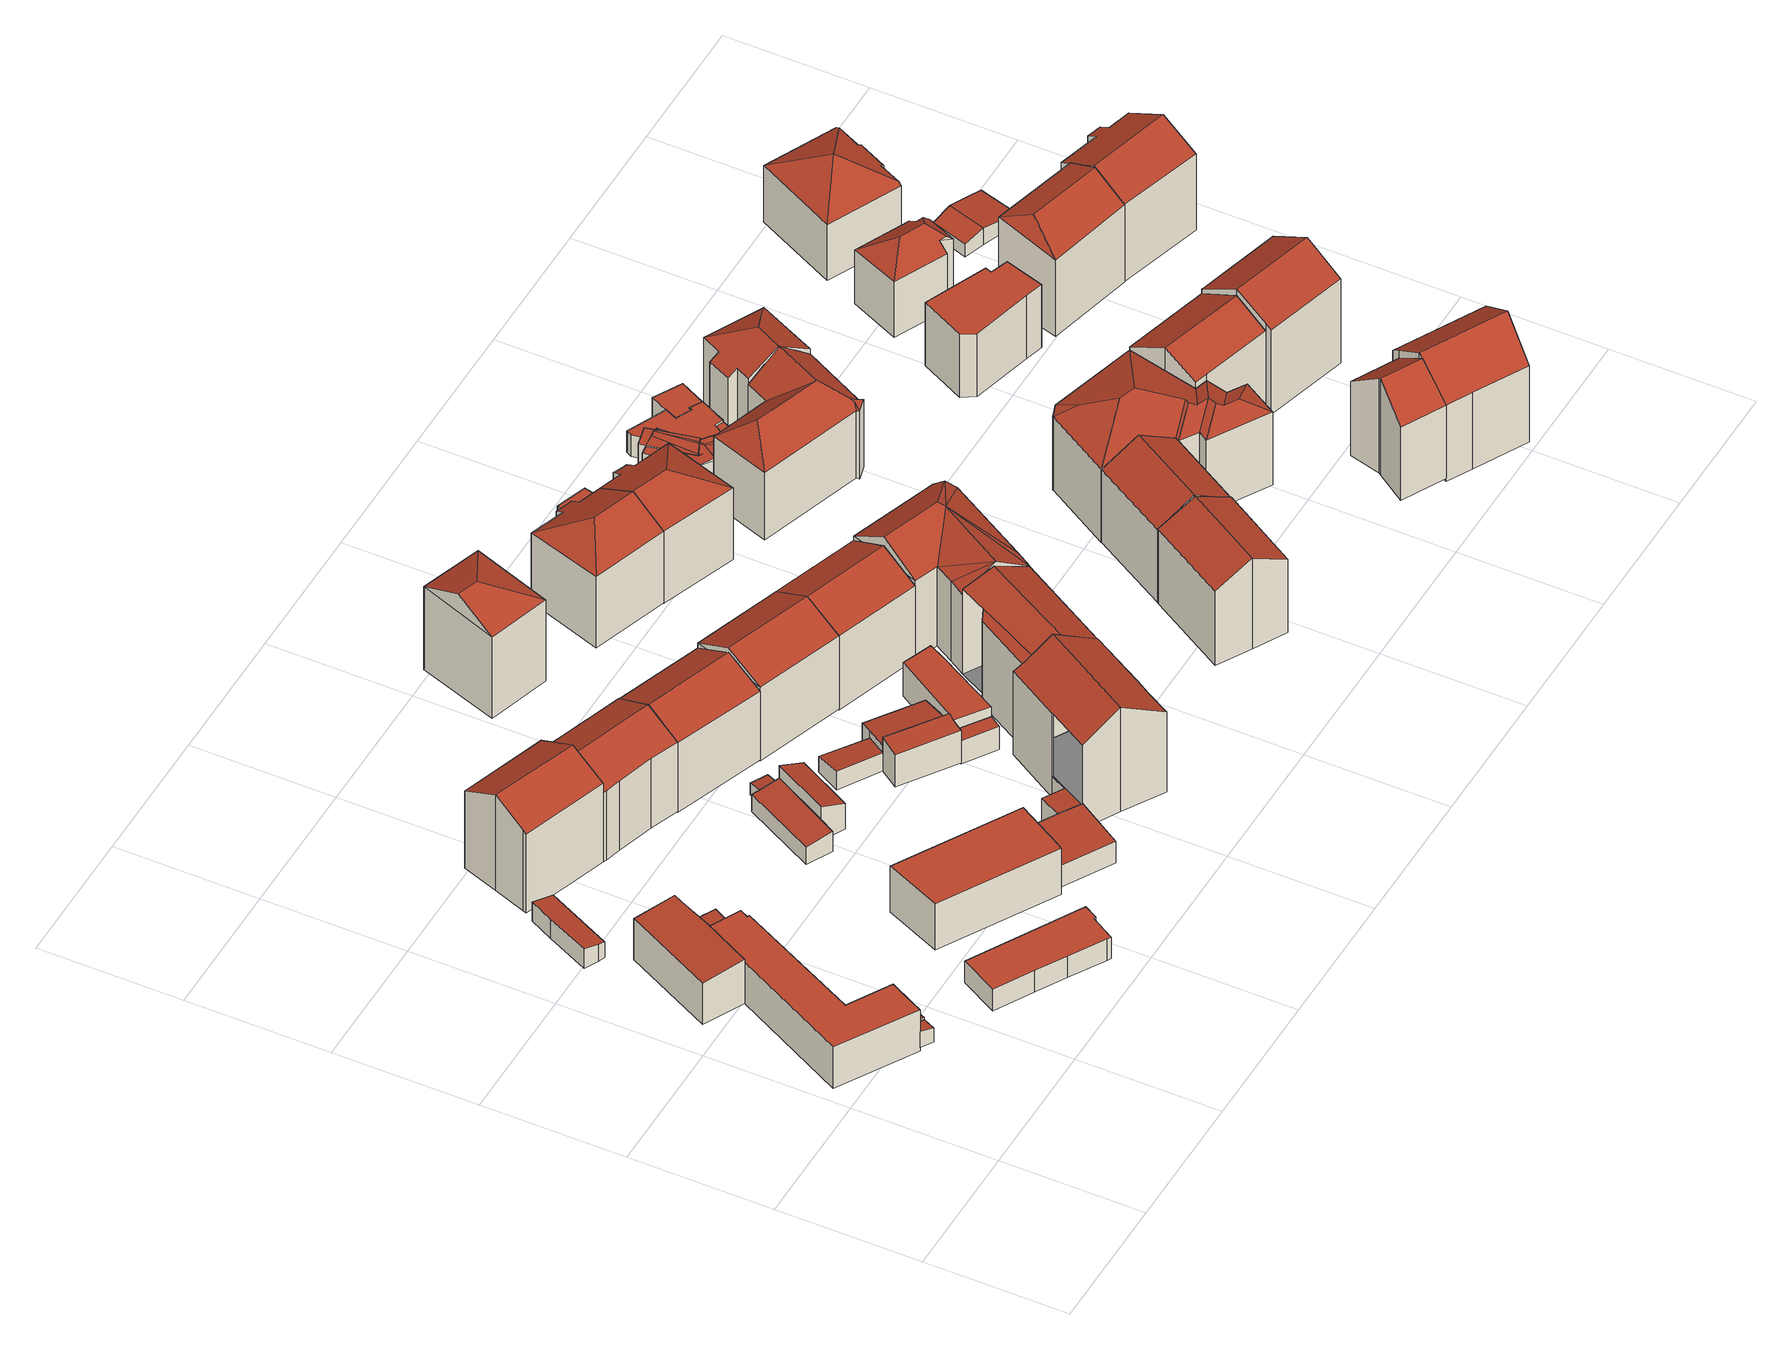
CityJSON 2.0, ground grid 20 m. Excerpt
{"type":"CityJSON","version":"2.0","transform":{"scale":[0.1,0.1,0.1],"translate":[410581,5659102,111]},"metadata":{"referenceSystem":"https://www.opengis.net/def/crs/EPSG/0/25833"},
"CityObjects":{
"building1":{"type":"Building","attributes":{"Dachtyp_tdc":"tdcPolyFlatRoof","Gemeindeschluessel":14612000,"Dachneigung":8.66,"QualitaetDacherkennung":46,"Geometrietyp2DReferenz":"3000","measuredHeight":2.55,"function":"31001_9998","roofType":"2100"},"geometry":[{"type":"Solid","lod":"2","boundaries":[[[[0,1,2,3]],[[1,4,5,2]],[[4,6,7,5]],[[6,0,3,7]],[[6,4,1,0]],[[3,2,5,7]]]],"semantics":{"surfaces":[{"type":"WallSurface"},{"type":"RoofSurface"},{"type":"GroundSurface"}],"values":[[0,0,0,0,1,2]]}}]},
"building2":{"type":"Building","attributes":{"Dachtyp_tdc":"tdcPolyFlatRoof","Gemeindeschluessel":14612000,"Dachneigung":0,"QualitaetDacherkennung":80,"Geometrietyp2DReferenz":"3000","measuredHeight":6.8,"function":"31001_9998","roofType":"1000"},"geometry":[{"type":"Solid","lod":"2","boundaries":[[[[8,9,10,11]],[[9,12,13,10]],[[12,14,15,13]],[[14,16,17,15]],[[16,18,19,17]],[[18,20,21,19]],[[20,22,23,21]],[[22,24,25,23]],[[24,26,27,25]],[[26,8,11,27]],[[26,24,22,20,18,16,14,12,9,8]],[[11,10,13,15,17,19,21,23,25,27]]]],"semantics":{"surfaces":[{"type":"WallSurface"},{"type":"RoofSurface"},{"type":"GroundSurface"}],"values":[[0,0,0,0,0,0,0,0,0,0,1,2]]}}]},
"building3":{"type":"Building","attributes":{"Dachtyp_tdc":"tdcPolyFlatRoof","Gemeindeschluessel":14612000,"Dachneigung":4.12,"QualitaetDacherkennung":42,"Geometrietyp2DReferenz":"3000","measuredHeight":2.92,"function":"31001_9998","roofType":"2100"},"geometry":[{"type":"Solid","lod":"2","boundaries":[[[[28,4,29,30]],[[4,31,32,29]],[[31,33,34,32]],[[33,35,36,34]],[[35,28,30,36]],[[35,33,31,4,28]],[[30,29,32,34,36]]]],"semantics":{"surfaces":[{"type":"WallSurface"},{"type":"RoofSurface"},{"type":"GroundSurface"}],"values":[[0,0,0,0,0,1,2]]}}]},
"building4":{"type":"Building","attributes":{"Dachtyp_tdc":"tdcPolyFlatRoof","Gemeindeschluessel":14612000,"Dachneigung":3.76,"QualitaetDacherkennung":61,"Geometrietyp2DReferenz":"3000","measuredHeight":7.28,"function":"31001_9998","roofType":"2100"},"geometry":[{"type":"Solid","lod":"2","boundaries":[[[[37,38,21,23]],[[38,39,40,21]],[[39,41,42,40]],[[41,43,44,42]],[[43,45,46,44]],[[45,37,23,46]],[[45,43,41,39,38,37]],[[23,21,40,42,44,46]]]],"semantics":{"surfaces":[{"type":"WallSurface"},{"type":"RoofSurface"},{"type":"GroundSurface"}],"values":[[0,0,0,0,0,0,1,2]]}}]},
"building5":{"type":"Building","attributes":{"Gemeindeschluessel":14612000,"Dachneigung":79.33,"Dachorientierung":0,"MittlereTraufHoehe":116.02,"QualitaetDacherkennung":100,"ObjektHoehe":3.18,"BodenHoehe":113.12,"Geometrietyp2DReferenz":"3000","AbsoluteHoehe":116.3,"Dachflaeche":33.42,"measuredHeight":3.18,"function":"31001_9998","roofType":"2100","storeysAboveGround":1},"geometry":[{"type":"MultiSurface","lod":"2","boundaries":[[[47,48,49,50]],[[48,51,52,49]],[[51,53,54,52]],[[53,55,56,54]],[[55,57,58,56]],[[57,47,50,58]],[[57,55,53,51,48,47]],[[50,49,52,54,56,58]]],"semantics":{"surfaces":[{"type":"WallSurface"},{"type":"RoofSurface"},{"type":"GroundSurface"}],"values":[0,0,0,0,0,0,1,2]}}]},
"building6":{"type":"Building","attributes":{"Dachtyp_tdc":"tdcPolyFlatRoof","Gemeindeschluessel":14612000,"Dachneigung":4.62,"QualitaetDacherkennung":70,"Geometrietyp2DReferenz":"3000","measuredHeight":3.54,"function":"31001_9998","roofType":"2100"},"geometry":[{"type":"Solid","lod":"2","boundaries":[[[[59,60,61,62]],[[60,63,64,61]],[[63,65,66,64]],[[65,59,62,66]],[[65,63,60,59]],[[62,61,64,66]]]],"semantics":{"surfaces":[{"type":"WallSurface"},{"type":"RoofSurface"},{"type":"GroundSurface"}],"values":[[0,0,0,0,1,2]]}}]},
"building7":{"type":"Building","attributes":{"Dachtyp_tdc":"tdcPolyFlatRoof","Gemeindeschluessel":14612000,"Dachneigung":0,"QualitaetDacherkennung":83,"Geometrietyp2DReferenz":"3000","measuredHeight":3.49,"function":"31001_9998","roofType":"1000"},"geometry":[{"type":"Solid","lod":"2","boundaries":[[[[67,68,69,70]],[[68,71,72,69]],[[71,73,74,72]],[[73,75,76,74]],[[75,77,78,76]],[[77,79,80,78]],[[79,81,82,80]],[[81,83,84,82]],[[83,85,86,84]],[[85,67,70,86]],[[85,83,81,79,77,75,73,71,68,67]],[[70,69,72,74,76,78,80,82,84,86]]]],"semantics":{"surfaces":[{"type":"WallSurface"},{"type":"RoofSurface"},{"type":"GroundSurface"}],"values":[[0,0,0,0,0,0,0,0,0,0,1,2]]}}]},
"building8":{"type":"Building","attributes":{"Dachtyp_tdc":"tdcGableRoof","Gemeindeschluessel":14612000,"Dachneigung":29.22,"QualitaetDacherkennung":64,"Geometrietyp2DReferenz":"3000","measuredHeight":15.85,"function":"31001_9998","roofType":"3100"},"geometry":[{"type":"Solid","lod":"2","boundaries":[[[[87,88,89,90]],[[88,91,92,89]],[[91,93,94,92]],[[93,95,96,94]],[[95,97,98,96]],[[97,99,100,98]],[[99,87,90,100]],[[95,93,91,88]],[[88,87,99,97,95]],[[90,89,92,94,96,98,100]]]],"semantics":{"surfaces":[{"type":"WallSurface"},{"type":"RoofSurface"},{"type":"GroundSurface"}],"values":[[0,0,0,0,0,0,0,1,1,2]]}}]},
"building9":{"type":"Building","attributes":{"Dachtyp_tdc":"tdcPolyFlatRoof","Gemeindeschluessel":14612000,"Dachneigung":0,"QualitaetDacherkennung":57,"Geometrietyp2DReferenz":"3000","measuredHeight":7.54,"function":"31001_9998","roofType":"1000"},"geometry":[{"type":"Solid","lod":"2","boundaries":[[[[101,102,103,104]],[[102,105,106,103]],[[105,107,108,106]],[[107,109,110,108]],[[109,101,104,110]],[[109,107,105,102,101]],[[104,103,106,108,110]]]],"semantics":{"surfaces":[{"type":"WallSurface"},{"type":"RoofSurface"},{"type":"GroundSurface"}],"values":[[0,0,0,0,0,1,2]]}}]},
"building10":{"type":"Building","attributes":{"Dachtyp_tdc":"tdcGableRoof","Gemeindeschluessel":14612000,"Dachneigung":27.02,"QualitaetDacherkennung":74,"Geometrietyp2DReferenz":"3000","measuredHeight":13.96,"function":"31001_9998","roofType":"3100"},"geometry":[{"type":"Solid","lod":"2","boundaries":[[[[111,112,113,114]],[[112,115,98,113]],[[115,116,117,98]],[[116,118,94,117]],[[118,119,120,94]],[[119,121,122,120]],[[121,123,124,122]],[[123,125,126,124]],[[125,127,128,126]],[[127,129,130,128]],[[129,111,114,130]],[[125,123,121,119,118,116]],[[116,115,112,111,129,127,125]],[[114,113,98,117,94,120,122,124,126,128,130]]]],"semantics":{"surfaces":[{"type":"WallSurface"},{"type":"RoofSurface"},{"type":"GroundSurface"}],"values":[[0,0,0,0,0,0,0,0,0,0,0,1,1,2]]}}]},
"building11":{"type":"Building","attributes":{"Dachtyp_tdc":"tdcPolyFlatRoof","Gemeindeschluessel":14612000,"Dachneigung":6.78,"QualitaetDacherkennung":72,"Geometrietyp2DReferenz":"3000","measuredHeight":3.32,"function":"31001_9998","roofType":"2100"},"geometry":[{"type":"Solid","lod":"2","boundaries":[[[[131,132,133,134]],[[132,135,136,133]],[[135,137,138,136]],[[137,139,140,138]],[[139,141,142,140]],[[141,131,134,142]],[[141,139,137,135,132,131]],[[134,133,136,138,140,142]]]],"semantics":{"surfaces":[{"type":"WallSurface"},{"type":"RoofSurface"},{"type":"GroundSurface"}],"values":[[0,0,0,0,0,0,1,2]]}}]},
"building12":{"type":"Building","attributes":{"Dachtyp_tdc":"tdcPolyFlatRoof","Gemeindeschluessel":14612000,"Dachneigung":3,"QualitaetDacherkennung":63,"Geometrietyp2DReferenz":"3000","measuredHeight":4.05,"function":"31001_9998","roofType":"2100"},"geometry":[{"type":"Solid","lod":"2","boundaries":[[[[143,144,106,108]],[[144,145,146,106]],[[145,147,148,146]],[[147,149,150,148]],[[149,143,108,150]],[[149,147,145,144,143]],[[108,106,146,148,150]]]],"semantics":{"surfaces":[{"type":"WallSurface"},{"type":"RoofSurface"},{"type":"GroundSurface"}],"values":[[0,0,0,0,0,1,2]]}}]},
"building13":{"type":"Building","attributes":{"Dachtyp_tdc":"tdcPolyFlatRoof","Gemeindeschluessel":14612000,"Dachneigung":20.62,"QualitaetDacherkennung":73,"Geometrietyp2DReferenz":"3000","measuredHeight":5.58,"function":"31001_9998","roofType":"2100"},"geometry":[{"type":"Solid","lod":"2","boundaries":[[[[151,152,153,154]],[[152,155,156,153]],[[155,157,158,156]],[[157,151,154,158]],[[157,155,152,151]],[[154,153,156,158]]]],"semantics":{"surfaces":[{"type":"WallSurface"},{"type":"RoofSurface"},{"type":"GroundSurface"}],"values":[[0,0,0,0,1,2]]}}]},
"building14":{"type":"Building","attributes":{"Dachtyp_tdc":"tdcPolyFlatRoof","Gemeindeschluessel":14612000,"Dachneigung":9.78,"QualitaetDacherkennung":52,"Geometrietyp2DReferenz":"3000","measuredHeight":2.32,"function":"31001_9998","roofType":"2100"},"geometry":[{"type":"Solid","lod":"2","boundaries":[[[[159,160,161,136]],[[160,162,163,161]],[[162,164,138,163]],[[164,159,136,138]],[[164,162,160,159]],[[136,161,163,138]]]],"semantics":{"surfaces":[{"type":"WallSurface"},{"type":"RoofSurface"},{"type":"GroundSurface"}],"values":[[0,0,0,0,1,2]]}}]},
"building15":{"type":"Building","attributes":{"Dachtyp_tdc":"tdcGableRoof","Gemeindeschluessel":14612000,"Dachneigung":27.41,"QualitaetDacherkennung":73,"Geometrietyp2DReferenz":"3000","measuredHeight":14.17,"function":"31001_9998","roofType":"3100"},"geometry":[{"type":"Solid","lod":"2","boundaries":[[[[165,166,167,168]],[[166,169,170,167]],[[169,171,172,170]],[[171,165,168,172]],[[169,166,173]],[[165,171,174]],[[166,165,174,173]],[[171,169,173,174]],[[168,167,170,172]]]],"semantics":{"surfaces":[{"type":"WallSurface"},{"type":"RoofSurface"},{"type":"GroundSurface"}],"values":[[0,0,0,0,0,0,1,1,2]]}}]},
"building16":{"type":"Building","attributes":{"Dachtyp_tdc":"tdcPolyFlatRoof","Gemeindeschluessel":14612000,"Dachneigung":6.56,"QualitaetDacherkennung":66,"Geometrietyp2DReferenz":"3000","measuredHeight":3.09,"function":"31001_9998","roofType":"2100"},"geometry":[{"type":"Solid","lod":"2","boundaries":[[[[175,176,177,178]],[[176,179,180,177]],[[179,181,182,180]],[[181,175,178,182]],[[181,179,176,175]],[[178,177,180,182]]]],"semantics":{"surfaces":[{"type":"WallSurface"},{"type":"RoofSurface"},{"type":"GroundSurface"}],"values":[[0,0,0,0,1,2]]}}]},
"building17":{"type":"Building","attributes":{"Dachtyp_tdc":"tdcPolyFlatRoof","Gemeindeschluessel":14612000,"Dachneigung":5.23,"QualitaetDacherkennung":64,"Geometrietyp2DReferenz":"3000","measuredHeight":5.58,"function":"31001_9998","roofType":"2100"},"geometry":[{"type":"Solid","lod":"2","boundaries":[[[[183,184,185,186]],[[184,187,177,185]],[[187,188,189,177]],[[188,190,191,189]],[[190,183,186,191]],[[190,188,187,184,183]],[[186,185,177,189,191]]]],"semantics":{"surfaces":[{"type":"WallSurface"},{"type":"RoofSurface"},{"type":"GroundSurface"}],"values":[[0,0,0,0,0,1,2]]}}]},
"building18":{"type":"Building","attributes":{"Gemeindeschluessel":14612000,"Geometrietyp2DReferenz":"3000","function":"31001_9998","roofType":"9999"},"children":["building18-1","building18-2"]},
"building18-1":{"type":"BuildingPart","attributes":{"Dachtyp_tdc":"tdcPolyFlatRoof","Dachneigung":4.33,"QualitaetDacherkennung":45,"Geometrietyp2DReferenz":"3000","measuredHeight":3.86,"roofType":"2100"},"parents":["building18"],"geometry":[{"type":"MultiSurface","lod":"2","boundaries":[[[192,193,194,195]],[[193,196,197,194]],[[196,198,199,197]],[[198,200,201,199]],[[200,202,203,201]],[[202,200,198,196,193,192]],[[195,194,197,199,201,203]]],"semantics":{"surfaces":[{"type":"WallSurface"},{"type":"RoofSurface"},{"type":"GroundSurface"}],"values":[0,0,0,0,0,1,2]}}]},
"building18-2":{"type":"BuildingPart","attributes":{"Dachtyp_tdc":"tdcGableRoof","Dachneigung":32.05,"QualitaetDacherkennung":76,"Geometrietyp2DReferenz":"3000","measuredHeight":17.24,"roofType":"3100"},"parents":["building18"],"geometry":[{"type":"MultiSurface","lod":"2","boundaries":[[[204,205,206,207]],[[205,208,209,206]],[[208,210,192,195,209]],[[211,212,201,203,202]],[[212,213,214,201]],[[213,215,216,214]],[[215,217,218,216]],[[217,219,220,218]],[[219,221,222,220]],[[221,204,207,222]],[[217,215,213,212,211,210,208]],[[208,205,204,221,219,217]],[[207,206,209,195,203,201,214,216,218,220,222]]],"semantics":{"surfaces":[{"type":"WallSurface"},{"type":"RoofSurface"},{"type":"GroundSurface"}],"values":[0,0,0,0,0,0,0,0,0,0,1,1,2]}}]},
"building19":{"type":"Building","attributes":{"Dachtyp_tdc":"tdcPolyFlatRoof","Gemeindeschluessel":14612000,"Dachneigung":9.02,"QualitaetDacherkennung":72,"Geometrietyp2DReferenz":"3000","measuredHeight":4.14,"function":"31001_9998","roofType":"2100"},"geometry":[{"type":"Solid","lod":"2","boundaries":[[[[223,224,225,226]],[[224,227,228,225]],[[227,229,230,228]],[[229,231,232,230]],[[231,223,226,232]],[[231,229,227,224,223]],[[226,225,228,230,232]]]],"semantics":{"surfaces":[{"type":"WallSurface"},{"type":"RoofSurface"},{"type":"GroundSurface"}],"values":[[0,0,0,0,0,1,2]]}}]},
"building20":{"type":"Building","attributes":{"Dachtyp_tdc":"tdcPolyFlatRoof","Gemeindeschluessel":14612000,"Dachneigung":3.24,"QualitaetDacherkennung":44,"Geometrietyp2DReferenz":"3000","measuredHeight":3.91,"function":"31001_9998","roofType":"2100"},"geometry":[{"type":"Solid","lod":"2","boundaries":[[[[233,234,235,236]],[[234,237,238,235]],[[237,239,240,238]],[[239,233,236,240]],[[239,237,234,233]],[[236,235,238,240]]]],"semantics":{"surfaces":[{"type":"WallSurface"},{"type":"RoofSurface"},{"type":"GroundSurface"}],"values":[[0,0,0,0,1,2]]}}]},
"building21":{"type":"Building","attributes":{"Dachtyp_tdc":"tdcHipAndGableRoof","Gemeindeschluessel":14612000,"Dachneigung":29.13,"QualitaetDacherkennung":50,"Geometrietyp2DReferenz":"3000","measuredHeight":16.64,"function":"31001_9998","roofType":"5000"},"geometry":[{"type":"Solid","lod":"2","boundaries":[[[[241,242,243,244]],[[242,245,246,243]],[[245,247,248,246]],[[247,241,244,248]],[[245,242,249]],[[241,247,250]],[[242,241,250,249]],[[247,245,249,250]],[[244,243,246,248]]]],"semantics":{"surfaces":[{"type":"WallSurface"},{"type":"RoofSurface"},{"type":"GroundSurface"}],"values":[[0,0,0,0,1,0,1,1,2]]}}]},
"building22":{"type":"Building","attributes":{"Dachtyp_tdc":"tdcGableRoof","Gemeindeschluessel":14612000,"Dachneigung":27.21,"QualitaetDacherkennung":72,"Geometrietyp2DReferenz":"3000","measuredHeight":14.96,"function":"31001_9998","roofType":"3100"},"geometry":[{"type":"Solid","lod":"2","boundaries":[[[[251,252,253,254]],[[252,255,256,253]],[[255,257,258,256]],[[252,251,259]],[[257,255,260]],[[251,257,260,259]],[[255,252,259,260]],[[258,254,253,256]],[[257,251,254,258]]]],"semantics":{"surfaces":[{"type":"WallSurface"},{"type":"RoofSurface"},{"type":"GroundSurface"}],"values":[[0,0,0,0,0,1,1,2,0]]}}]},
"building23":{"type":"Building","attributes":{"Dachtyp_tdc":"tdcPolyFlatRoof","Gemeindeschluessel":14612000,"Dachneigung":0,"QualitaetDacherkennung":78,"Geometrietyp2DReferenz":"3000","measuredHeight":5.53,"function":"31001_9998","roofType":"1000"},"geometry":[{"type":"Solid","lod":"2","boundaries":[[[[261,262,240,236]],[[262,263,264,240]],[[263,265,266,264]],[[265,267,268,266]],[[267,269,270,268]],[[269,261,236,270]],[[269,267,265,263,262,261]],[[236,240,264,266,268,270]]]],"semantics":{"surfaces":[{"type":"WallSurface"},{"type":"RoofSurface"},{"type":"GroundSurface"}],"values":[[0,0,0,0,0,0,1,2]]}}]},
"building24":{"type":"Building","attributes":{"Gemeindeschluessel":14612000,"Geometrietyp2DReferenz":"3000","function":"31001_9998","roofType":"9999"},"children":["building24-1","building24-2"]},
"building24-1":{"type":"BuildingPart","attributes":{"Dachtyp_tdc":"tdcPolyFlatRoof","Dachneigung":21.19,"QualitaetDacherkennung":50,"Geometrietyp2DReferenz":"3000","measuredHeight":14.26,"roofType":"2100"},"parents":["building24"],"geometry":[{"type":"MultiSurface","lod":"2","boundaries":[[[271,272,273,274]],[[275,276,277,278,279]],[[276,271,274,277]],[[276,275,280,272,271]],[[274,273,278,277]]],"semantics":{"surfaces":[{"type":"WallSurface"},{"type":"RoofSurface"},{"type":"GroundSurface"}],"values":[0,0,0,1,2]}}]},
"building24-2":{"type":"BuildingPart","attributes":{"Dachtyp_tdc":"tdcGableRoof","Dachneigung":28.22,"QualitaetDacherkennung":71,"Geometrietyp2DReferenz":"3000","measuredHeight":15.71,"roofType":"3100"},"parents":["building24"],"geometry":[{"type":"MultiSurface","lod":"2","boundaries":[[[281,282,283,284]],[[282,279,278,283]],[[285,281,284,286]],[[279,282,287]],[[281,285,288]],[[282,281,288,287]],[[285,280,279,287,288]],[[284,283,278,273,286]]],"semantics":{"surfaces":[{"type":"WallSurface"},{"type":"RoofSurface"},{"type":"GroundSurface"}],"values":[0,0,0,0,0,1,1,2]}}]},
"building25":{"type":"Building","attributes":{"Dachtyp_tdc":"tdcFreeFormRoof","Gemeindeschluessel":14612000,"Dachneigung":11.11,"QualitaetDacherkennung":30,"Geometrietyp2DReferenz":"3000","measuredHeight":3.26,"function":"31001_9998","roofType":"5000"},"geometry":[{"type":"Solid","lod":"2","boundaries":[[[[289,290,291,292]],[[290,293,294,291]],[[293,295,296,294]],[[295,297,298,296]],[[297,289,292,298]],[[289,299,300,290]],[[299,297,295,293,300]],[[293,290,300]],[[289,297,299]],[[292,291,294,296,298]]]],"semantics":{"surfaces":[{"type":"WallSurface"},{"type":"RoofSurface"},{"type":"GroundSurface"}],"values":[[0,0,0,0,0,1,1,0,0,2]]}}]},
"building26":{"type":"Building","attributes":{"Dachtyp_tdc":"tdcGableRoof","Gemeindeschluessel":14612000,"Dachneigung":27.2,"QualitaetDacherkennung":71,"Geometrietyp2DReferenz":"3000","measuredHeight":15.05,"function":"31001_9998","roofType":"3100"},"geometry":[{"type":"Solid","lod":"2","boundaries":[[[[301,257,302,303]],[[257,255,304,302]],[[301,305,306]],[[255,257,260]],[[305,255,260,306]],[[257,301,306,260]],[[304,307,303,302]],[[255,305,307,304]],[[305,301,303,307]]]],"semantics":{"surfaces":[{"type":"WallSurface"},{"type":"RoofSurface"},{"type":"GroundSurface"}],"values":[[0,0,0,0,1,1,2,0,0]]}}]},
"building27":{"type":"Building","attributes":{"Dachtyp_tdc":"tdcHipAndGableRoof","Gemeindeschluessel":14612000,"Dachneigung":30.04,"QualitaetDacherkennung":65,"Geometrietyp2DReferenz":"3000","measuredHeight":14.81,"function":"31001_9998","roofType":"5000"},"geometry":[{"type":"Solid","lod":"2","boundaries":[[[[308,309,310,311]],[[309,312,313,310]],[[312,314,315,313]],[[314,316,317,315]],[[316,318,319,317]],[[318,320,321,319]],[[320,322,323,321]],[[322,324,325,323]],[[324,308,311,325]],[[320,318,326]],[[318,316,314,326]],[[314,312,309,308,324,322,320,326]],[[311,310,313,315,317,319,321,323,325]]]],"semantics":{"surfaces":[{"type":"WallSurface"},{"type":"RoofSurface"},{"type":"GroundSurface"}],"values":[[0,0,0,0,0,0,0,0,0,1,1,1,2]]}}]},
"building28":{"type":"Building","attributes":{"Dachtyp_tdc":"tdcFreeFormRoof","Gemeindeschluessel":14612000,"Dachneigung":33.62,"QualitaetDacherkennung":27,"Geometrietyp2DReferenz":"3000","measuredHeight":16.71,"function":"31001_9998","roofType":"5000"},"geometry":[{"type":"Solid","lod":"2","boundaries":[[[[327,328,329,286]],[[328,330,331,329]],[[330,332,333,331]],[[332,334,335,333]],[[334,336,337,335]],[[336,338,339,337]],[[338,340,341,339]],[[340,342,284,341]],[[342,327,286,284]],[[343,344,345]],[[345,338,343]],[[345,340,338]],[[345,342,340]],[[342,345,346]],[[343,338,336]],[[347,344,343,336,334]],[[347,334,332]],[[345,344,347,332,330]],[[330,346,345]],[[328,346,330]],[[346,328,327]],[[346,327,342]],[[286,329,331,333,335,337,339,341,284]]]],"semantics":{"surfaces":[{"type":"WallSurface"},{"type":"RoofSurface"},{"type":"GroundSurface"}],"values":[[0,0,0,0,0,0,0,0,0,1,1,1,1,1,0,1,0,1,1,1,1,0,2]]}}]},
"building29":{"type":"Building","attributes":{"Dachtyp_tdc":"tdcHipAndGableRoof","Gemeindeschluessel":14612000,"Dachneigung":30.06,"QualitaetDacherkennung":69,"Geometrietyp2DReferenz":"3000","measuredHeight":14.88,"function":"31001_9998","roofType":"5000"},"geometry":[{"type":"Solid","lod":"2","boundaries":[[[[348,349,350,351,352,353,354,355,356,357]],[[312,358,349,348]],[[358,359,350,349]],[[359,360,351,350]],[[360,361,352,351]],[[361,362,353,352]],[[362,363,354,353]],[[363,364,355,354]],[[364,316,356,355]],[[316,365,357,356]],[[365,312,348,357]],[[364,363,366]],[[363,362,361,360,359,358,312,365,366]],[[365,316,364,366]]]],"semantics":{"surfaces":[{"type":"GroundSurface"},{"type":"WallSurface"},{"type":"RoofSurface"}],"values":[[0,1,1,1,1,1,1,1,1,1,1,2,2,2]]}}]},
"building30":{"type":"Building","attributes":{"Dachtyp_tdc":"tdcGableRoof","Gemeindeschluessel":14612000,"Dachneigung":26.51,"QualitaetDacherkennung":74,"Geometrietyp2DReferenz":"3000","measuredHeight":14.87,"function":"31001_9998","roofType":"3100"},"geometry":[{"type":"Solid","lod":"2","boundaries":[[[[367,368,369,370]],[[368,371,372,369]],[[371,373,374,372]],[[373,375,376,374]],[[375,377,378,376]],[[377,379,380,378]],[[379,367,370,380]],[[375,373,371,368,367]],[[367,379,377,375]],[[370,369,372,374,376,378,380]]]],"semantics":{"surfaces":[{"type":"WallSurface"},{"type":"RoofSurface"},{"type":"GroundSurface"}],"values":[[0,0,0,0,0,0,0,1,1,2]]}}]},
"building31":{"type":"Building","attributes":{"Gemeindeschluessel":14612000,"Dachneigung":90,"Dachorientierung":0,"MittlereTraufHoehe":115.73,"QualitaetDacherkennung":87,"ObjektHoehe":3.55,"BodenHoehe":112.18,"Geometrietyp2DReferenz":"3000","AbsoluteHoehe":115.73,"Dachflaeche":33.97,"measuredHeight":3.55,"function":"31001_9998","roofType":"1000","storeysAboveGround":1},"geometry":[{"type":"MultiSurface","lod":"2","boundaries":[[[381,382,383,384]],[[382,385,351,383]],[[385,386,350,351]],[[386,387,349,350]],[[387,388,348,349]],[[388,381,384,348]],[[388,387,386,385,382,381]],[[384,383,351,350,349,348]]],"semantics":{"surfaces":[{"type":"WallSurface"},{"type":"RoofSurface"},{"type":"GroundSurface"}],"values":[0,0,0,0,0,0,1,2]}}]},
"building32":{"type":"Building","attributes":{"Dachtyp_tdc":"tdcGableRoof","Gemeindeschluessel":14612000,"Dachneigung":30.69,"QualitaetDacherkennung":75,"Geometrietyp2DReferenz":"3000","measuredHeight":15.08,"function":"31001_9998","roofType":"3100"},"geometry":[{"type":"Solid","lod":"2","boundaries":[[[[389,390,391,378]],[[390,392,374,391]],[[392,393,394,374]],[[393,395,396,394]],[[395,397,398,396]],[[397,399,400,398]],[[399,389,378,400]],[[395,393,392,390]],[[390,389,399,397,395]],[[378,391,374,394,396,398,400]]]],"semantics":{"surfaces":[{"type":"WallSurface"},{"type":"RoofSurface"},{"type":"GroundSurface"}],"values":[[0,0,0,0,0,0,0,1,1,2]]}}]},
"building33":{"type":"Building","attributes":{"Dachtyp_tdc":"tdcFreeFormRoof","Gemeindeschluessel":14612000,"Dachneigung":11.22,"QualitaetDacherkennung":67,"Geometrietyp2DReferenz":"3000","measuredHeight":5.28,"function":"31001_9998","roofType":"5000"},"geometry":[{"type":"Solid","lod":"2","boundaries":[[[[401,402,403,404]],[[402,405,406,403]],[[405,407,408,406]],[[407,409,410,408]],[[409,411,412,410]],[[411,401,404,412]],[[402,413,414,415]],[[414,413,401,411,409,416]],[[415,414,416,407,405]],[[409,407,416]],[[405,402,415]],[[402,401,413]],[[404,403,406,408,410,412]]]],"semantics":{"surfaces":[{"type":"WallSurface"},{"type":"RoofSurface"},{"type":"GroundSurface"}],"values":[[0,0,0,0,0,0,1,1,1,0,0,0,2]]}}]},
"building34":{"type":"Building","attributes":{"Gemeindeschluessel":14612000,"Dachneigung":83.27,"Dachorientierung":0,"MittlereTraufHoehe":117.06,"QualitaetDacherkennung":84,"ObjektHoehe":5.28,"BodenHoehe":111.94,"Geometrietyp2DReferenz":"3000","AbsoluteHoehe":117.22,"Dachflaeche":19.82,"measuredHeight":5.28,"function":"31001_9998","roofType":"2100","storeysAboveGround":2},"children":["building34-1"],"geometry":[{"type":"MultiSurface","lod":"2","boundaries":[[[417,418,419,420]],[[418,421,422,423,419]],[[424,417,420,425]],[[424,421,418,417]],[[420,419,423,425]],[[424,422,421]],[[424,425,423,422]]],"semantics":{"surfaces":[{"type":"WallSurface"},{"type":"RoofSurface"},{"type":"GroundSurface"},{"type":"ClosureSurface","isClosure":"1","QuelleClosure":"LoD2WallSurface"}],"values":[0,0,0,1,2,0,3]}}]},
"building34-1":{"type":"BuildingPart","attributes":{"Dachneigung":90,"Dachorientierung":0,"MittlereTraufHoehe":116.9,"QualitaetDacherkennung":86,"BodenHoehe":111.94,"ObjektTeilHoehe":4.96,"Geometrietyp2DReferenz":"3000","AbsoluteHoehe":116.9,"Dachflaeche":10.11,"measuredHeight":4.96,"roofType":"1000","storeysAboveGround":2},"parents":["building34"],"geometry":[{"type":"MultiSurface","lod":"2","boundaries":[[[422,426,427,423]],[[426,428,429,427]],[[428,424,425,429]],[[428,426,422,424]],[[425,423,427,429]],[[423,425,424,422]]],"semantics":{"surfaces":[{"type":"WallSurface"},{"type":"RoofSurface"},{"type":"GroundSurface"},{"type":"ClosureSurface","isClosure":"1","QuelleClosure":"LoD2WallSurface"}],"values":[0,0,0,1,2,3]}}]},
"building35":{"type":"Building","attributes":{"Dachtyp_tdc":"tdcFreeFormRoof","Gemeindeschluessel":14612000,"Dachneigung":39.54,"QualitaetDacherkennung":23,"Geometrietyp2DReferenz":"3000","measuredHeight":14.92,"function":"31001_9998","roofType":"5000"},"geometry":[{"type":"Solid","lod":"2","boundaries":[[[[430,431,432,433]],[[431,434,435,432]],[[434,436,437,435]],[[436,438,439,437]],[[438,440,441,439]],[[440,442,443,441]],[[442,444,445,443]],[[444,446,447,445]],[[446,430,433,447]],[[448,446,444]],[[449,450,448,444,442]],[[451,449,442,440]],[[451,440,438]],[[452,453,450,449,451,438,436]],[[452,436,434]],[[454,453,452,434,431]],[[454,431,430]],[[448,450,453,454,430,446]],[[433,432,435,437,439,441,443,445,447]]]],"semantics":{"surfaces":[{"type":"WallSurface"},{"type":"RoofSurface"},{"type":"GroundSurface"}],"values":[[0,0,0,0,0,0,0,0,0,0,1,1,1,1,1,1,1,1,2]]}}]},
"building36":{"type":"Building","attributes":{"Gemeindeschluessel":14612000,"Dachneigung":90,"Dachorientierung":0,"MittlereTraufHoehe":115.53,"QualitaetDacherkennung":75,"ObjektHoehe":3.54,"BodenHoehe":112,"Geometrietyp2DReferenz":"3000","AbsoluteHoehe":115.53,"Dachflaeche":54.03,"measuredHeight":3.54,"function":"31001_9998","roofType":"1000","storeysAboveGround":1},"geometry":[{"type":"MultiSurface","lod":"2","boundaries":[[[455,456,457,458]],[[456,459,460,457]],[[459,461,462,460]],[[461,463,464,462]],[[463,465,466,464]],[[465,467,468,466]],[[467,469,470,468]],[[469,471,472,470]],[[471,473,474,472]],[[473,475,476,474]],[[475,477,478,476]],[[477,479,480,478]],[[479,481,482,480]],[[481,455,458,482]],[[481,479,477,475,473,471,469,467,465,463,461,459,456,455]],[[458,457,460,462,464,466,468,470,472,474,476,478,480,482]]],"semantics":{"surfaces":[{"type":"WallSurface"},{"type":"RoofSurface"},{"type":"GroundSurface"}],"values":[0,0,0,0,0,0,0,0,0,0,0,0,0,0,1,2]}}]},
"building37":{"type":"Building","attributes":{"Gemeindeschluessel":14612000,"Dachneigung":90,"Dachorientierung":0,"MittlereTraufHoehe":115.33,"QualitaetDacherkennung":95,"ObjektHoehe":3.29,"BodenHoehe":112.03,"Geometrietyp2DReferenz":"3000","AbsoluteHoehe":115.33,"Dachflaeche":7.24,"measuredHeight":3.29,"function":"31001_9998","roofType":"1000","storeysAboveGround":1},"geometry":[{"type":"MultiSurface","lod":"2","boundaries":[[[483,484,445,485]],[[484,486,476,445]],[[486,487,474,476]],[[487,488,472,474]],[[488,489,490,472]],[[489,483,485,490]],[[489,488,487,486,484,483]],[[485,445,476,474,472,490]]],"semantics":{"surfaces":[{"type":"WallSurface"},{"type":"RoofSurface"},{"type":"GroundSurface"}],"values":[0,0,0,0,0,0,1,2]}}]},
"building38":{"type":"Building","attributes":{"Dachtyp_tdc":"tdcFreeFormRoof","Gemeindeschluessel":14612000,"Dachneigung":22.81,"QualitaetDacherkennung":6,"Geometrietyp2DReferenz":"3000","measuredHeight":15.17,"function":"31001_9998","roofType":"5000"},"geometry":[{"type":"Solid","lod":"2","boundaries":[[[[399,397,491,492]],[[397,393,493,491]],[[393,494,495,493]],[[494,496,497,495]],[[496,498,499,497]],[[498,500,501,499]],[[500,502,503,501]],[[502,504,505,503]],[[504,506,507,505]],[[506,508,509,507]],[[508,510,511,509]],[[510,512,513,511]],[[512,514,515,513]],[[514,399,492,515]],[[516,517,514,512]],[[518,519,516,512,510]],[[518,510,508]],[[519,518,508,506]],[[517,516,519,506,504]],[[520,517,504,502]],[[521,522,523,520,502,500]],[[524,525,521,500,498]],[[526,524,498,496]],[[526,496,494]],[[525,524,526,494,393]],[[522,521,525,393,397]],[[523,522,397,399]],[[517,520,523,399,514]],[[492,491,493,495,497,499,501,503,505,507,509,511,513,515]]]],"semantics":{"surfaces":[{"type":"WallSurface"},{"type":"RoofSurface"},{"type":"GroundSurface"}],"values":[[0,0,0,0,0,0,0,0,0,0,0,0,0,0,1,1,1,1,1,1,1,1,1,1,1,1,1,1,2]]}}]},
"building39":{"type":"Building","attributes":{"Gemeindeschluessel":14612000,"Dachneigung":90,"Dachorientierung":0,"MittlereTraufHoehe":115.35,"QualitaetDacherkennung":70,"ObjektHoehe":3.4,"BodenHoehe":111.95,"Geometrietyp2DReferenz":"3000","AbsoluteHoehe":115.35,"Dachflaeche":19.11,"measuredHeight":3.4,"function":"31001_9998","roofType":"1000","storeysAboveGround":1},"geometry":[{"type":"MultiSurface","lod":"2","boundaries":[[[527,528,460,462]],[[528,529,457,460]],[[529,530,531,457]],[[530,532,533,531]],[[532,534,466,533]],[[534,535,464,466]],[[535,527,462,464]],[[535,534,532,530,529,528,527]],[[462,460,457,531,533,466,464]]],"semantics":{"surfaces":[{"type":"WallSurface"},{"type":"RoofSurface"},{"type":"GroundSurface"}],"values":[0,0,0,0,0,0,0,1,2]}}]},
"building40":{"type":"Building","attributes":{"Dachtyp_tdc":"tdcHipAndGableRoof","Gemeindeschluessel":14612000,"Dachneigung":32.57,"QualitaetDacherkennung":57,"Geometrietyp2DReferenz":"3000","measuredHeight":14.86,"function":"31001_9998","roofType":"5000"},"geometry":[{"type":"Solid","lod":"2","boundaries":[[[[536,537,485,445]],[[537,538,490,485]],[[538,539,468,490]],[[539,540,541,468]],[[540,542,543,541]],[[542,544,545,543]],[[544,546,447,545]],[[546,547,548,447]],[[547,536,445,548]],[[544,542,549]],[[542,540,539,538,537,536,547,549]],[[547,546,544,549]],[[445,485,490,468,541,543,545,447,548]]]],"semantics":{"surfaces":[{"type":"WallSurface"},{"type":"RoofSurface"},{"type":"GroundSurface"}],"values":[[0,0,0,0,0,0,0,0,0,1,1,1,2]]}}]},
"building41":{"type":"Building","attributes":{"Dachtyp_tdc":"tdcGableRoof","Gemeindeschluessel":14612000,"Dachneigung":37.18,"QualitaetDacherkennung":61,"Geometrietyp2DReferenz":"3000","measuredHeight":15.93,"function":"31001_9998","roofType":"3100"},"geometry":[{"type":"Solid","lod":"2","boundaries":[[[[550,551,552,553]],[[551,554,555,552]],[[554,556,557,555]],[[556,558,559,557]],[[558,560,561,559]],[[560,562,563,561]],[[562,550,553,563]],[[558,556,554,551]],[[551,550,562,560,558]],[[553,552,555,557,559,561,563]]]],"semantics":{"surfaces":[{"type":"WallSurface"},{"type":"RoofSurface"},{"type":"GroundSurface"}],"values":[[0,0,0,0,0,0,0,1,1,2]]}}]},
"building42":{"type":"Building","attributes":{"Dachtyp_tdc":"tdcGableRoof","Gemeindeschluessel":14612000,"Dachneigung":30.57,"QualitaetDacherkennung":72,"Geometrietyp2DReferenz":"3000","measuredHeight":15.97,"function":"31001_9998","roofType":"3100"},"geometry":[{"type":"Solid","lod":"2","boundaries":[[[[564,565,566,567]],[[565,568,569,566]],[[568,570,571,569]],[[570,572,573,571]],[[572,574,575,573]],[[574,576,577,575]],[[576,564,567,577]],[[572,570,568,565]],[[565,564,576,574,572]],[[567,566,569,571,573,575,577]]]],"semantics":{"surfaces":[{"type":"WallSurface"},{"type":"RoofSurface"},{"type":"GroundSurface"}],"values":[[0,0,0,0,0,0,0,1,1,2]]}}]},
"building43":{"type":"Building","attributes":{"Dachtyp_tdc":"tdcGableRoof","Gemeindeschluessel":14612000,"Dachneigung":34.66,"QualitaetDacherkennung":60,"Geometrietyp2DReferenz":"3000","measuredHeight":16.84,"function":"31001_9998","roofType":"3100"},"geometry":[{"type":"Solid","lod":"2","boundaries":[[[[554,578,579,580]],[[578,581,582,579]],[[581,583,584,582]],[[583,585,586,584]],[[585,587,588,586]],[[587,589,590,588]],[[589,591,592,590]],[[591,554,580,592]],[[587,585,583,581,578]],[[578,554,591,589,587]],[[580,579,582,584,586,588,590,592]]]],"semantics":{"surfaces":[{"type":"WallSurface"},{"type":"RoofSurface"},{"type":"GroundSurface"}],"values":[[0,0,0,0,0,0,0,0,1,1,2]]}}]},
"building44":{"type":"Building","attributes":{"Dachtyp_tdc":"tdcPolyFlatRoof","Gemeindeschluessel":14612000,"Dachneigung":0,"QualitaetDacherkennung":56,"Geometrietyp2DReferenz":"3000","measuredHeight":10.47,"function":"31001_9998","roofType":"1000"},"geometry":[{"type":"Solid","lod":"2","boundaries":[[[[593,594,595,596]],[[594,597,598,595]],[[597,599,600,598]],[[599,601,602,600]],[[601,603,604,602]],[[603,605,606,604]],[[605,607,608,606]],[[607,593,596,608]],[[607,605,603,601,599,597,594,593]],[[596,595,598,600,602,604,606,608]]]],"semantics":{"surfaces":[{"type":"WallSurface"},{"type":"RoofSurface"},{"type":"GroundSurface"}],"values":[[0,0,0,0,0,0,0,0,1,2]]}}]},
"building45":{"type":"Building","attributes":{"Dachtyp_tdc":"tdcGableRoof","Gemeindeschluessel":14612000,"Dachneigung":32.73,"QualitaetDacherkennung":71,"Geometrietyp2DReferenz":"3000","measuredHeight":17.03,"function":"31001_9998","roofType":"3100"},"geometry":[{"type":"Solid","lod":"2","boundaries":[[[[609,610,573,575]],[[610,611,571,573]],[[611,612,613,571]],[[612,614,615,613]],[[614,616,617,615]],[[616,618,619,617]],[[618,620,621,619]],[[620,609,575,621]],[[616,614,612,611,610]],[[610,609,620,618,616]],[[575,573,571,613,615,617,619,621]]]],"semantics":{"surfaces":[{"type":"WallSurface"},{"type":"RoofSurface"},{"type":"GroundSurface"}],"values":[[0,0,0,0,0,0,0,0,1,1,2]]}}]},
"building46":{"type":"Building","attributes":{"Dachtyp_tdc":"tdcFreeFormRoof","Gemeindeschluessel":14612000,"Dachneigung":35.53,"QualitaetDacherkennung":53,"Geometrietyp2DReferenz":"3000","measuredHeight":11.64,"function":"31001_9998","roofType":"5000"},"geometry":[{"type":"Solid","lod":"2","boundaries":[[[[622,623,624,625]],[[623,626,627,624]],[[626,628,629,627]],[[630,626,623]],[[631,632,633,634,635]],[[636,635,634,630,623,622]],[[634,633,637,628,626,630]],[[636,631,635]],[[632,637,633]],[[629,638,639,640,641,625,624,627]],[[628,637,638,629]],[[637,632,639,638]],[[632,631,640,639]],[[631,636,641,640]],[[636,622,625,641]]]],"semantics":{"surfaces":[{"type":"WallSurface"},{"type":"RoofSurface"},{"type":"GroundSurface"}],"values":[[0,0,0,1,1,1,1,0,0,2,0,0,0,0,0]]}}]},
"building47":{"type":"Building","attributes":{"Dachtyp_tdc":"tdcHipAndGableRoof","Gemeindeschluessel":14612000,"Dachneigung":29.19,"QualitaetDacherkennung":58,"Geometrietyp2DReferenz":"3000","measuredHeight":15.51,"function":"31001_9998","roofType":"5000"},"geometry":[{"type":"Solid","lod":"2","boundaries":[[[[642,643,644,645]],[[643,646,647,644]],[[646,648,649,647]],[[648,642,645,649]],[[646,643,650]],[[642,648,651]],[[643,642,651,650]],[[648,646,650,651]],[[645,644,647,649]]]],"semantics":{"surfaces":[{"type":"WallSurface"},{"type":"RoofSurface"},{"type":"GroundSurface"}],"values":[[0,0,0,0,1,0,1,1,2]]}}]},
"building48":{"type":"Building","attributes":{"Dachtyp_tdc":"tdcFreeFormRoof","Gemeindeschluessel":14612000,"Dachneigung":30.57,"QualitaetDacherkennung":62,"Geometrietyp2DReferenz":"3000","measuredHeight":12.67,"function":"31001_9998","roofType":"5000"},"geometry":[{"type":"Solid","lod":"2","boundaries":[[[[652,653,654,655]],[[653,656,657,654]],[[656,658,659,657]],[[658,660,661,659]],[[660,662,663,661]],[[662,664,665,663]],[[664,666,667,665]],[[666,652,655,667]],[[666,668,669,652]],[[669,653,652]],[[669,670,656,653]],[[658,670,669,668,664,662,660]],[[658,656,670]],[[666,664,668]],[[655,654,657,659,661,663,665,667]]]],"semantics":{"surfaces":[{"type":"WallSurface"},{"type":"RoofSurface"},{"type":"GroundSurface"}],"values":[[0,0,0,0,0,0,0,0,1,1,1,1,0,0,2]]}}]},
"building49":{"type":"Building","attributes":{"Dachtyp_tdc":"tdcGableRoof","Gemeindeschluessel":14612000,"Dachneigung":10.78,"QualitaetDacherkennung":60,"Geometrietyp2DReferenz":"3000","measuredHeight":2.75,"function":"31001_9998","roofType":"3100"},"geometry":[{"type":"Solid","lod":"2","boundaries":[[[[671,672,673,674]],[[672,675,676,673]],[[675,677,678,676]],[[677,679,680,678]],[[679,681,682,680]],[[681,683,684,682]],[[683,671,674,684]],[[679,677,675,672,671]],[[671,683,681,679]],[[674,673,676,678,680,682,684]]]],"semantics":{"surfaces":[{"type":"WallSurface"},{"type":"RoofSurface"},{"type":"GroundSurface"}],"values":[[0,0,0,0,0,0,0,1,1,2]]}}]},
"building50":{"type":"Building","attributes":{"Dachtyp_tdc":"tdcGableRoof","Gemeindeschluessel":14612000,"Dachneigung":29.26,"QualitaetDacherkennung":72,"Geometrietyp2DReferenz":"3000","measuredHeight":15.6,"function":"31001_9998","roofType":"3100"},"geometry":[{"type":"Solid","lod":"2","boundaries":[[[[685,686,687,688]],[[686,689,690,687]],[[689,691,692,690]],[[691,693,694,692]],[[693,695,696,694]],[[695,697,698,696]],[[697,699,700,698]],[[699,701,702,700]],[[701,703,704,702]],[[703,705,706,704]],[[705,685,688,706]],[[701,699,697,695]],[[695,693,691,689,686,685,705,703,701]],[[688,687,690,692,694,696,698,700,702,704,706]]]],"semantics":{"surfaces":[{"type":"WallSurface"},{"type":"RoofSurface"},{"type":"GroundSurface"}],"values":[[0,0,0,0,0,0,0,0,0,0,0,1,1,2]]}}]}
},
"vertices":[
[131,155,51],[115,165,54],[115,165,28],[131,155,28],[122,180,54],[122,180,28],[139,172,51],[139,172,28],
[168,424,90],[81,249,90],[81,249,22],[168,424,22],[140,215,90],[140,215,22],[122,180,90],[122,180,22],[115,165,90],[115,165,22],[9,228,90],[9,228,22],[92,391,90],[92,391,22],[127,459,90],[127,459,22],[171,437,90],[171,437,22],[165,425,90],[165,425,22],
[139,172,54],[122,180,25],[139,172,25],[140,215,51],[140,215,25],[157,206,51],[157,206,25],[149,191,52],[149,191,25],
[127,459,95],[92,391,95],[36,419,90],[36,419,22],[99,545,90],[99,545,22],[154,518,94],[154,518,22],[148,505,94],[148,505,22],
[78,582,49],[59,591,53],[59,591,21],[78,582,21],[87,651,53],[87,651,21],[104,685,53],[104,685,21],[132,671,47],[132,671,21],[87,578,47],[87,578,21],
[171,437,51],[127,459,55],[127,459,19],[171,437,19],[148,505,55],[148,505,19],[196,484,51],[196,484,19],
[316,70,51],[276,93,51],[276,93,16],[316,70,16],[223,123,51],[223,123,16],[252,176,51],[252,176,16],[404,90,51],[404,90,16],[394,72,51],[394,72,16],[393,71,51],[393,71,16],[390,72,51],[390,72,16],[370,38,51],[370,38,16],[365,41,51],[365,41,16],
[120,706,149],[136,751,174],[136,751,16],[120,706,16],[154,802,144],[154,802,16],[275,761,144],[275,761,16],[257,709,174],[257,709,16],[240,659,146],[240,659,16],[118,700,146],[118,700,16],
[288,234,90],[322,313,90],[322,313,14],[288,234,14],[487,218,90],[487,218,14],[450,153,90],[450,153,14],[444,144,90],[444,144,14],
[267,651,130],[245,657,130],[245,657,16],[267,651,16],[240,659,130],[258,710,155],[258,710,16],[275,761,128],[280,760,128],[280,760,16],[302,752,128],[302,752,16],[397,719,129],[397,719,16],[379,670,155],[379,670,16],[360,620,130],[360,620,16],[319,635,131],[319,635,16],
[348,440,44],[401,541,44],[401,541,16],[348,440,16],[415,533,46],[415,533,16],[437,522,49],[437,522,16],[395,444,49],[395,444,16],[383,422,49],[383,422,16],
[450,153,50],[487,218,54],[532,192,54],[532,192,14],[560,175,54],[560,175,14],[523,111,50],[523,111,14],
[427,428,56],[395,444,70],[395,444,14],[427,428,14],[437,522,70],[437,522,14],[468,505,56],[468,505,14],
[415,533,39],[426,556,35],[426,556,16],[449,544,35],[449,544,16],[437,522,39],
[397,719,128],[521,676,127],[521,676,14],[397,719,14],[487,574,128],[487,574,14],[360,620,129],[360,620,14],[504,625,156],[379,669,156],
[558,462,40],[538,434,44],[538,434,14],[558,462,14],[483,468,45],[483,468,14],[501,502,40],[501,502,14],
[594,357,67],[520,408,67],[520,408,14],[594,357,14],[538,434,70],[612,382,70],[612,382,14],[605,374,69],[605,374,14],
[560,175,50],[532,192,50],[532,192,12],[560,175,12],[551,226,48],[551,226,12],[579,210,48],[579,210,12],[592,233,46],[592,233,12],[593,232,46],[593,232,12],
[683,149,144],[664,115,144],[664,115,12],[683,149,12],[608,148,184],[608,148,12],[560,175,150],[593,232,150],[592,233,150],[637,309,150],[637,309,12],[651,299,160],[651,299,12],[685,280,184],[685,280,12],[741,248,143],[741,248,12],[697,172,144],[697,172,12],
[538,434,56],[558,462,51],[558,462,15],[538,434,15],[569,478,48],[569,478,15],[640,429,48],[640,429,15],[612,382,56],[612,382,15],
[648,344,51],[638,328,50],[638,328,12],[648,344,12],[594,357,50],[594,357,12],[605,374,51],[605,374,12],
[442,1006,152],[528,977,152],[528,977,15],[442,1006,15],[491,866,149],[491,866,15],[403,893,149],[403,893,15],[452,939,181],[422,949,181],
[487,574,134],[521,676,135],[521,676,13],[487,574,13],[645,634,135],[645,634,13],[611,531,134],[611,531,13],[504,626,163],[628,583,163],
[648,344,67],[605,374,67],[612,382,67],[612,382,12],[668,474,67],[668,474,12],[710,458,67],[710,458,12],[698,434,67],[698,434,12],
[699,383,148],[716,390,152],[716,390,11],[699,383,11],[664,292,154],[651,299,148],[651,299,11],[664,292,11],[664,292,153],[690,340,153],
[818,380,141],[741,248,142],[741,248,11],[818,380,11],[736,428,152],[736,428,11],[700,272,168],[774,405,168],
[709,428,37],[698,434,37],[698,434,11],[709,428,11],[710,458,39],[710,458,11],[716,469,37],[716,469,11],[729,462,37],[729,462,11],[712,433,44],[701,439,44],
[731,490,134],[611,531,12],[731,490,12],[645,634,12],[767,592,135],[749,542,163],[767,592,12],
[688,933,119],[683,920,127],[683,920,13],[688,933,13],[716,909,127],[716,909,13],[697,854,161],[697,854,13],[680,804,131],[680,804,13],[572,840,131],[572,840,13],[608,946,127],[608,946,13],[659,929,127],[659,929,13],[663,941,119],[663,941,13],[635,875,161],
[736,428,142],[750,451,142],[750,451,11],[765,478,142],[765,478,11],[731,490,142],[731,490,11],[767,592,142],[767,592,11],[892,549,142],[892,549,11],[900,520,142],[900,520,11],[832,403,142],[832,403,11],[818,380,142],[896,535,150],[833,512,178],[836,503,173],[777,404,173],[749,541,178],
[716,909,12],[749,898,12],[755,911,12],[769,905,12],[775,903,12],[771,890,12],[824,872,12],[787,765,12],[680,804,12],[697,855,12],[749,898,127],[755,911,119],[769,905,119],[775,903,119],[771,890,127],[824,872,127],[787,765,130],[697,855,161],[750,836,161],
[935,139,160],[889,165,133],[889,165,11],[935,139,11],[953,275,133],[953,275,11],[955,277,133],[955,277,11],[1001,250,160],[1001,250,11],[1045,224,133],[1045,224,11],[980,114,132],[980,114,11],
[740,979,47],[783,964,47],[783,964,12],[740,979,12],[769,905,47],[755,911,47],[749,898,47],[716,909,47],
[1045,224,131],[1000,251,162],[1000,251,11],[955,277,131],[1018,386,131],[1018,386,11],[1063,359,162],[1063,359,11],[1108,332,131],[1108,332,11],[1105,326,131],[1105,326,11],
[933,849,56],[923,818,56],[923,818,9],[933,849,9],[868,860,55],[868,860,9],[862,927,55],[862,927,9],[903,929,61],[903,929,9],[905,865,61],[905,865,9],[927,831,58],[902,863,62],[891,843,59],[896,929,62],
[870,937,59],[896,942,62],[896,942,9],[870,937,9],[911,874,62],[911,874,59],[911,874,9],[885,863,59],[885,863,9],
[939,853,59],[939,853,9],[925,834,59],[925,834,9],
[1002,707,121],[1005,701,121],[1005,701,10],[1002,707,10],[984,696,121],[984,696,10],[983,700,121],[983,700,10],[836,748,121],[836,748,10],[865,832,121],[865,832,10],[949,805,121],[949,805,10],[965,837,121],[965,837,10],[1047,795,121],[1047,795,10],[1006,816,159],[972,750,158],[974,751,159],[880,781,158],[990,706,128],[990,712,132],[994,707,128],
[897,966,45],[952,941,45],[952,941,10],[897,966,10],[944,924,45],[944,924,10],[966,914,45],[966,914,10],[968,918,45],[968,918,10],[985,909,45],[985,909,10],[979,896,45],[979,896,10],[973,885,45],[973,885,10],[967,872,45],[967,872,10],[955,876,45],[955,876,10],[939,853,45],[939,853,10],[911,874,45],[911,874,10],[896,942,45],[896,942,10],[893,958,45],[893,958,10],
[975,857,43],[965,837,43],[975,857,10],[939,853,43],[955,876,43],[967,872,43],[963,863,43],[963,863,10],
[1108,332,10],[1105,326,10],[1018,386,10],[1073,479,131],[1073,479,10],[1073,480,131],[1073,480,10],[1093,487,131],[1093,487,10],[1220,452,131],[1220,452,10],[1196,350,131],[1196,350,10],[1215,345,131],[1215,345,10],[1207,314,131],[1207,314,10],[1232,299,131],[1232,299,10],[1202,249,131],[1202,249,10],[1121,297,131],[1121,297,10],[1130,311,131],[1130,311,10],[1170,309,146],[1175,322,145],[1192,289,144],[1173,300,144],[1159,329,144],[1134,401,162],[1158,345,147],[1155,339,147],[1094,456,144],[1112,410,160],[1076,478,132],
[966,914,44],[944,924,44],[952,941,44],[964,966,44],[964,966,10],[1003,945,44],[1003,945,10],[985,909,44],[968,918,44],
[965,837,130],[975,857,130],[963,863,121],[979,896,121],[991,890,130],[991,890,10],[1005,918,130],[1005,918,10],[1086,878,129],[1086,878,10],[1047,795,129],[1005,816,159],[1005,816,10],[1024,854,159],
[1346,152,142],[1322,108,180],[1322,108,20],[1346,152,20],[1299,64,141],[1299,64,20],[1239,95,141],[1239,95,20],[1268,137,180],[1268,137,20],[1270,140,177],[1270,140,20],[1282,185,142],[1282,185,20],
[1196,350,141],[1207,397,169],[1207,397,9],[1196,350,9],[1220,452,136],[1220,452,9],[1343,418,136],[1343,418,9],[1328,363,169],[1328,363,9],[1315,317,141],[1315,317,9],[1215,345,141],[1215,345,9],
[1326,115,183],[1326,115,15],[1299,64,15],[1346,152,154],[1346,152,15],[1352,164,144],[1352,164,15],[1473,100,144],[1473,100,15],[1440,54,183],[1440,54,15],[1406,7,141],[1406,7,15],[1333,46,141],[1333,46,15],
[1263,614,114],[1177,636,114],[1177,636,10],[1263,614,10],[1166,654,114],[1166,654,10],[1197,717,114],[1197,717,10],[1284,680,114],[1284,680,10],[1281,671,114],[1281,671,10],[1306,662,114],[1306,662,10],[1289,607,114],[1289,607,10],
[1315,317,153],[1328,363,179],[1343,418,143],[1346,417,143],[1346,417,9],[1465,384,143],[1465,384,9],[1448,329,179],[1448,329,9],[1431,275,148],[1431,275,9],[1312,308,148],[1312,308,9],
[1296,738,102],[1223,772,102],[1223,772,10],[1296,738,10],[1254,842,99],[1254,842,10],[1329,807,99],[1329,807,10],[1274,791,126],[1323,744,102],[1342,786,100],[1333,790,109],[1308,775,126],[1313,748,112],[1303,753,112],[1323,794,109],[1323,794,10],[1342,786,10],[1323,744,10],[1303,753,10],
[1438,571,136],[1315,601,135],[1315,601,9],[1438,571,9],[1341,692,145],[1341,692,9],[1465,658,146],[1465,658,9],[1346,647,165],[1453,619,165],
[1277,891,100],[1333,1006,101],[1333,1006,8],[1277,891,8],[1433,959,101],[1433,959,8],[1415,921,104],[1415,921,8],[1420,919,100],[1420,919,8],[1400,878,101],[1400,878,8],[1396,880,103],[1396,880,8],[1378,843,100],[1378,843,8],[1381,848,103],[1358,924,135],[1431,954,104],
[1434,806,37],[1464,797,31],[1464,797,9],[1434,806,9],[1485,790,27],[1485,790,9],[1469,733,26],[1469,733,9],[1418,752,37],[1418,752,9],[1389,762,29],[1389,762,9],[1406,814,29],[1406,814,9],
[1530,657,135],[1534,671,127],[1534,671,10],[1530,657,10],[1556,665,126],[1556,665,10],[1552,651,134],[1552,651,10],[1586,642,134],[1586,642,10],[1572,588,166],[1572,588,10],[1557,536,136],[1557,536,10],[1438,571,137],[1438,571,10],[1454,621,166],[1454,621,10],[1465,658,144],[1465,658,10],[1470,674,135],[1470,674,10]
]}
